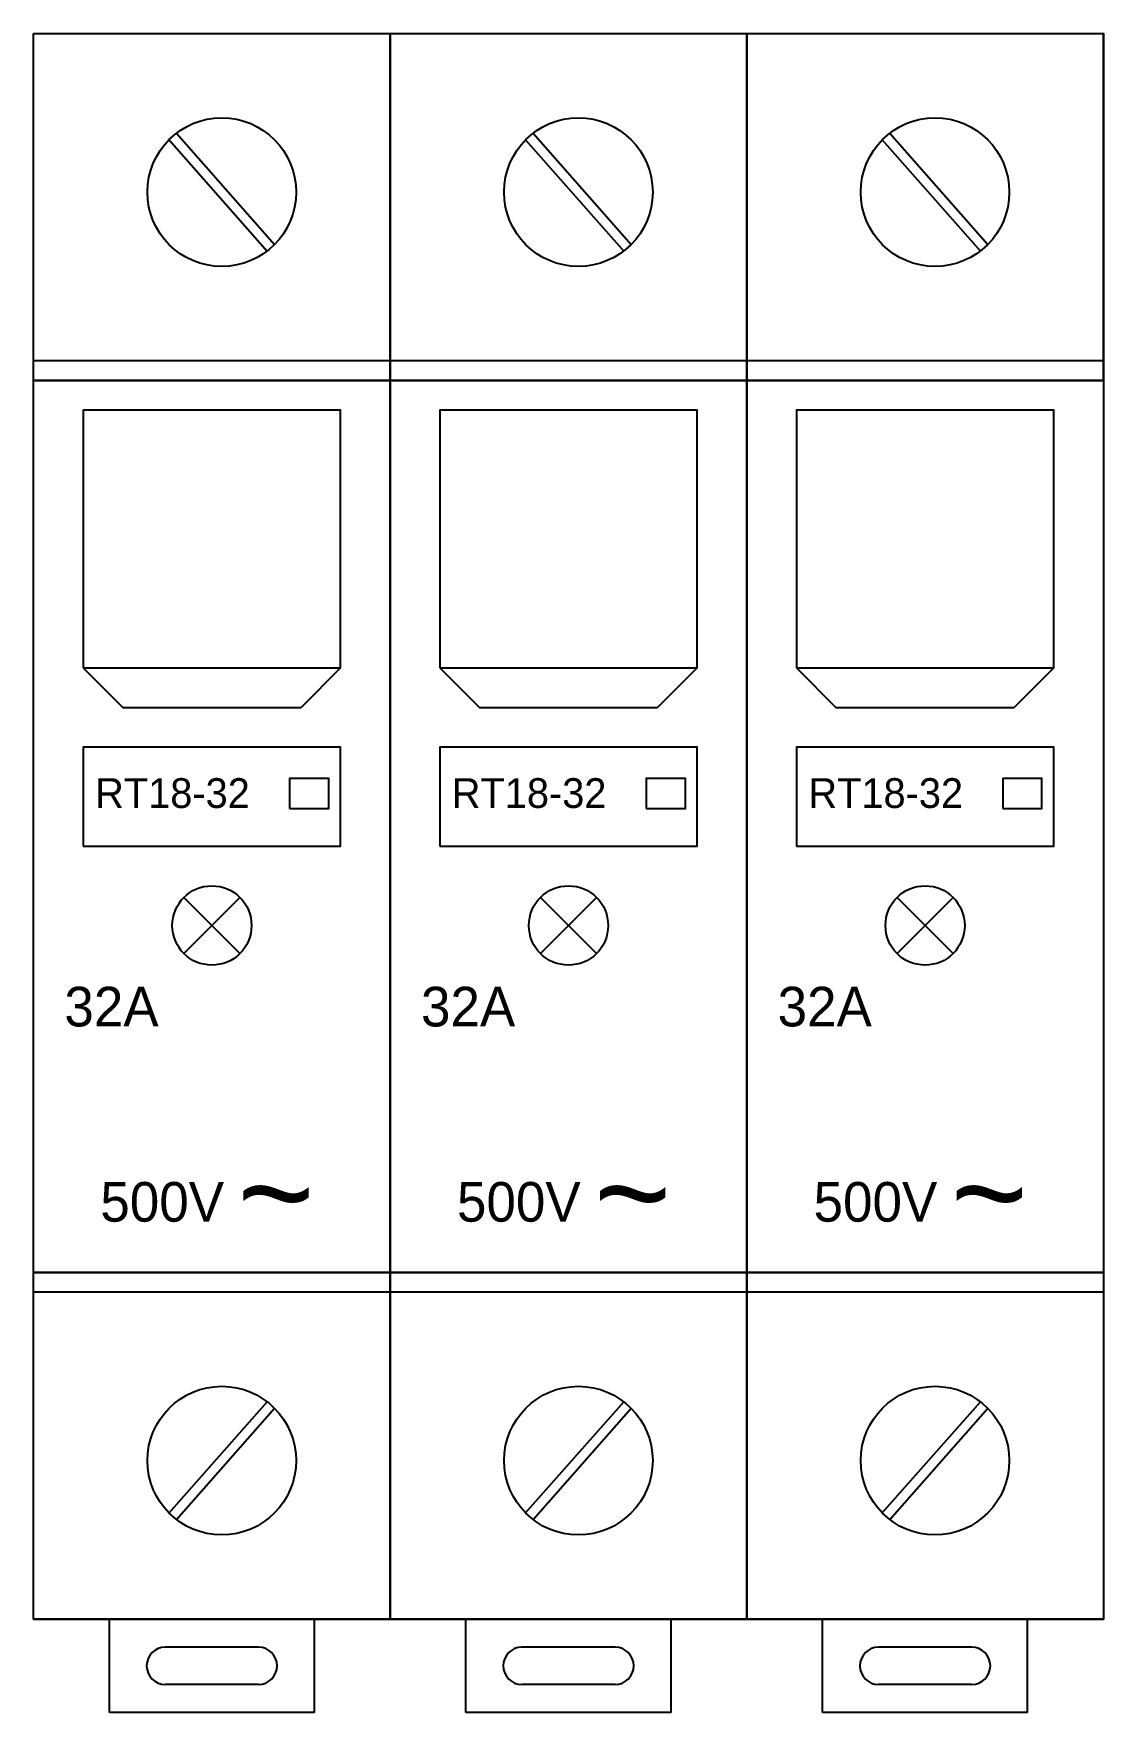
# Model space of a CAD drawing. Header units: millimetres. Extents: x 0 to 54, y 0 to 84.7.
import ezdxf

# ---------------------------------------------------------------- set-up
doc = ezdxf.new("R2010")
doc.units = ezdxf.units.MM
doc.layers.add('CONDUCTOR', color=7, linetype='Continuous')
doc.layers.add('THIET BI DIEN', color=5, linetype='Continuous')
doc.styles.add('Binh', font='txt')

# ---------------------------------------------------------------- blocks, each defined once
blk = doc.blocks.new('CC3')
at = {"layer": 'THIET BI DIEN'}
for p, q in [((18, 22.5), (0, 22.5)), ((36, 22.5), (18, 22.5)), ((54, 22.5), (36, 22.5)), ((18, -22.5), (0, -22.5)), ((36, -22.5), (18, -22.5)), ((54, -22.5), (36, -22.5))]:
    blk.add_line(p, q, dxfattribs=at)
at = {"layer": 'THIET BI DIEN', "color": 7}
for p, q in [((2.5, 8), (4.5, 6)), ((15.5, 8), (13.5, 6)), ((20.5, 8), (22.5, 6)), ((33.5, 8), (31.5, 6)), ((38.5, 8), (40.5, 6)), ((51.5, 8), (49.5, 6)), ((4.5, 6), (13.5, 6)), ((22.5, 6), (31.5, 6)), ((40.5, 6), (49.5, 6)), ((10.414, -3.586), (7.586, -6.414)), ((7.586, -3.586), (10.414, -6.414)), ((28.414, -3.586), (25.586, -6.414)), ((25.586, -3.586), (28.414, -6.414)), ((46.414, -3.586), (43.586, -6.414)), ((43.586, -3.586), (46.414, -6.414))]:
    blk.add_line(p, q, dxfattribs=at)
at = {"layer": 'THIET BI DIEN', "color": 6, "ltscale": 15}
for points in [[(0, 23.5), (18, 23.5), (18, -23.5), (0, -23.5)], [(18, 23.5), (36, 23.5), (36, -23.5), (18, -23.5)], [(36, 23.5), (54, 23.5), (54, -23.5), (36, -23.5)]]:
    blk.add_lwpolyline(points, close=True, dxfattribs=at)
at = {"layer": 'THIET BI DIEN', "ltscale": 15}
for points in [[(0, 22.5), (18, 22.5), (18, -22.5), (0, -22.5)], [(18, 22.5), (36, 22.5), (36, -22.5), (18, -22.5)], [(36, 22.5), (54, 22.5), (54, -22.5), (36, -22.5)]]:
    blk.add_lwpolyline(points, close=True, dxfattribs=at)
at = {"layer": 'THIET BI DIEN', "color": 7}
for points in [[(2.5, 8), (15.5, 8), (15.5, 21), (2.5, 21)], [(20.5, 8), (33.5, 8), (33.5, 21), (20.5, 21)], [(38.5, 8), (51.5, 8), (51.5, 21), (38.5, 21)], [(2.5, -1), (15.5, -1), (15.5, 4), (2.5, 4)], [(20.5, -1), (33.5, -1), (33.5, 4), (20.5, 4)], [(38.5, -1), (51.5, -1), (51.5, 4), (38.5, 4)], [(12.914, 0.902), (14.899, 0.902), (14.899, 2.42), (12.914, 2.42)], [(30.914, 0.902), (32.899, 0.902), (32.899, 2.42), (30.914, 2.42)], [(48.914, 0.902), (50.899, 0.902), (50.899, 2.42), (48.914, 2.42)]]:
    blk.add_lwpolyline(points, close=True, dxfattribs=at)
for centre in [(9, -5), (27, -5), (45, -5)]:
    blk.add_circle(centre, 2, dxfattribs=at)
for s, height, p in [('RT18-32', 1.5, (3.111, 0.932)), ('RT18-32', 1.5, (21.111, 0.932)), ('RT18-32', 1.5, (39.111, 0.932)), ('32A', 2, (1.555, -10.092)), ('32A', 2, (19.555, -10.092)), ('32A', 2, (37.555, -10.092))]:
    blk.add_text(s, height=height, dxfattribs=at).set_placement(p)
at = {"layer": 'THIET BI DIEN', "color": 7, "style": 'Binh'}
for s, height, p in [('500V', 2, (3.37, -19.943)), ('~', 5, (10.288, -20.962)), ('500V', 2, (21.37, -19.943)), ('~', 5, (28.288, -20.962)), ('500V', 2, (39.37, -19.943)), ('~', 5, (46.288, -20.962))]:
    blk.add_text(s, height=height, dxfattribs=at).set_placement(p)
blk = doc.blocks.new('CC3P')
at = {"layer": 'THIET BI DIEN'}
for p, q in [((0, 40), (18, 40)), ((18, 22.5), (18, 40)), ((18, 40), (36, 40)), ((36, 22.5), (36, 40)), ((36, 40), (54, 40)), ((54, 22.5), (54, 40)), ((0, -40), (18, -40)), ((3.826, -44.703), (3.826, -40)), ((14.174, -44.703), (14.174, -40)), ((18, -40), (36, -40)), ((21.826, -44.703), (21.826, -40)), ((32.174, -44.703), (32.174, -40)), ((36, -40), (54, -40)), ((39.826, -44.703), (39.826, -40)), ((50.174, -44.703), (50.174, -40)), ((11.352, -41.411), (6.648, -41.411)), ((29.352, -41.411), (24.648, -41.411)), ((47.352, -41.411), (42.648, -41.411)), ((11.352, -43.292), (6.648, -43.292)), ((29.352, -43.292), (24.648, -43.292)), ((47.352, -43.292), (42.648, -43.292)), ((14.174, -44.703), (3.826, -44.703)), ((32.174, -44.703), (21.826, -44.703)), ((50.174, -44.703), (39.826, -44.703))]:
    blk.add_line(p, q, dxfattribs=at)
at = {"layer": 'THIET BI DIEN', "color": 7}
for p, q in [((7.213, 34.972), (12.162, 29.359)), ((25.213, 34.972), (30.162, 29.359)), ((43.213, 34.972), (48.162, 29.359)), ((6.838, 34.641), (11.787, 29.028)), ((24.838, 34.641), (29.787, 29.028)), ((42.838, 34.641), (47.787, 29.028)), ((6.838, -34.641), (11.787, -29.028)), ((7.213, -34.972), (12.162, -29.359)), ((24.838, -34.641), (29.787, -29.028)), ((25.213, -34.972), (30.162, -29.359)), ((42.838, -34.641), (47.787, -29.028)), ((43.213, -34.972), (48.162, -29.359))]:
    blk.add_line(p, q, dxfattribs=at)
at = {"layer": 'THIET BI DIEN', "ltscale": 15}
for points in [[(0, 40), (18, 40), (18, 22.5), (0, 22.5)], [(18, 40), (36, 40), (36, 22.5), (18, 22.5)], [(36, 40), (54, 40), (54, 22.5), (36, 22.5)], [(0, -22.5), (18, -22.5), (18, -40), (0, -40)], [(18, -22.5), (36, -22.5), (36, -40), (18, -40)], [(36, -22.5), (54, -22.5), (54, -40), (36, -40)]]:
    blk.add_lwpolyline(points, close=True, dxfattribs=at)
at = {"layer": 'THIET BI DIEN', "color": 7}
for centre in [(9.5, 32), (27.5, 32), (45.5, 32), (9.5, -32), (27.5, -32), (45.5, -32)]:
    blk.add_circle(centre, 3.75, dxfattribs=at)
at = {"layer": 'THIET BI DIEN'}
for centre, start, end in [((6.648, -42.352), 90, 270), ((11.352, -42.352), 270, 90), ((24.648, -42.352), 90, 270), ((29.352, -42.352), 270, 90), ((42.648, -42.352), 90, 270), ((47.352, -42.352), 270, 90)]:
    blk.add_arc(centre, 0.941, start, end, dxfattribs=at)
at = {"layer": 'CONDUCTOR', "color": 8}
blk.add_blockref('CC3', (0, 0), dxfattribs=at)

msp = doc.modelspace()

# ---------------------------------------------------------------- block references
msp.add_blockref('CC3P', (0, 44.703))

doc.saveas('drawing.dxf')
